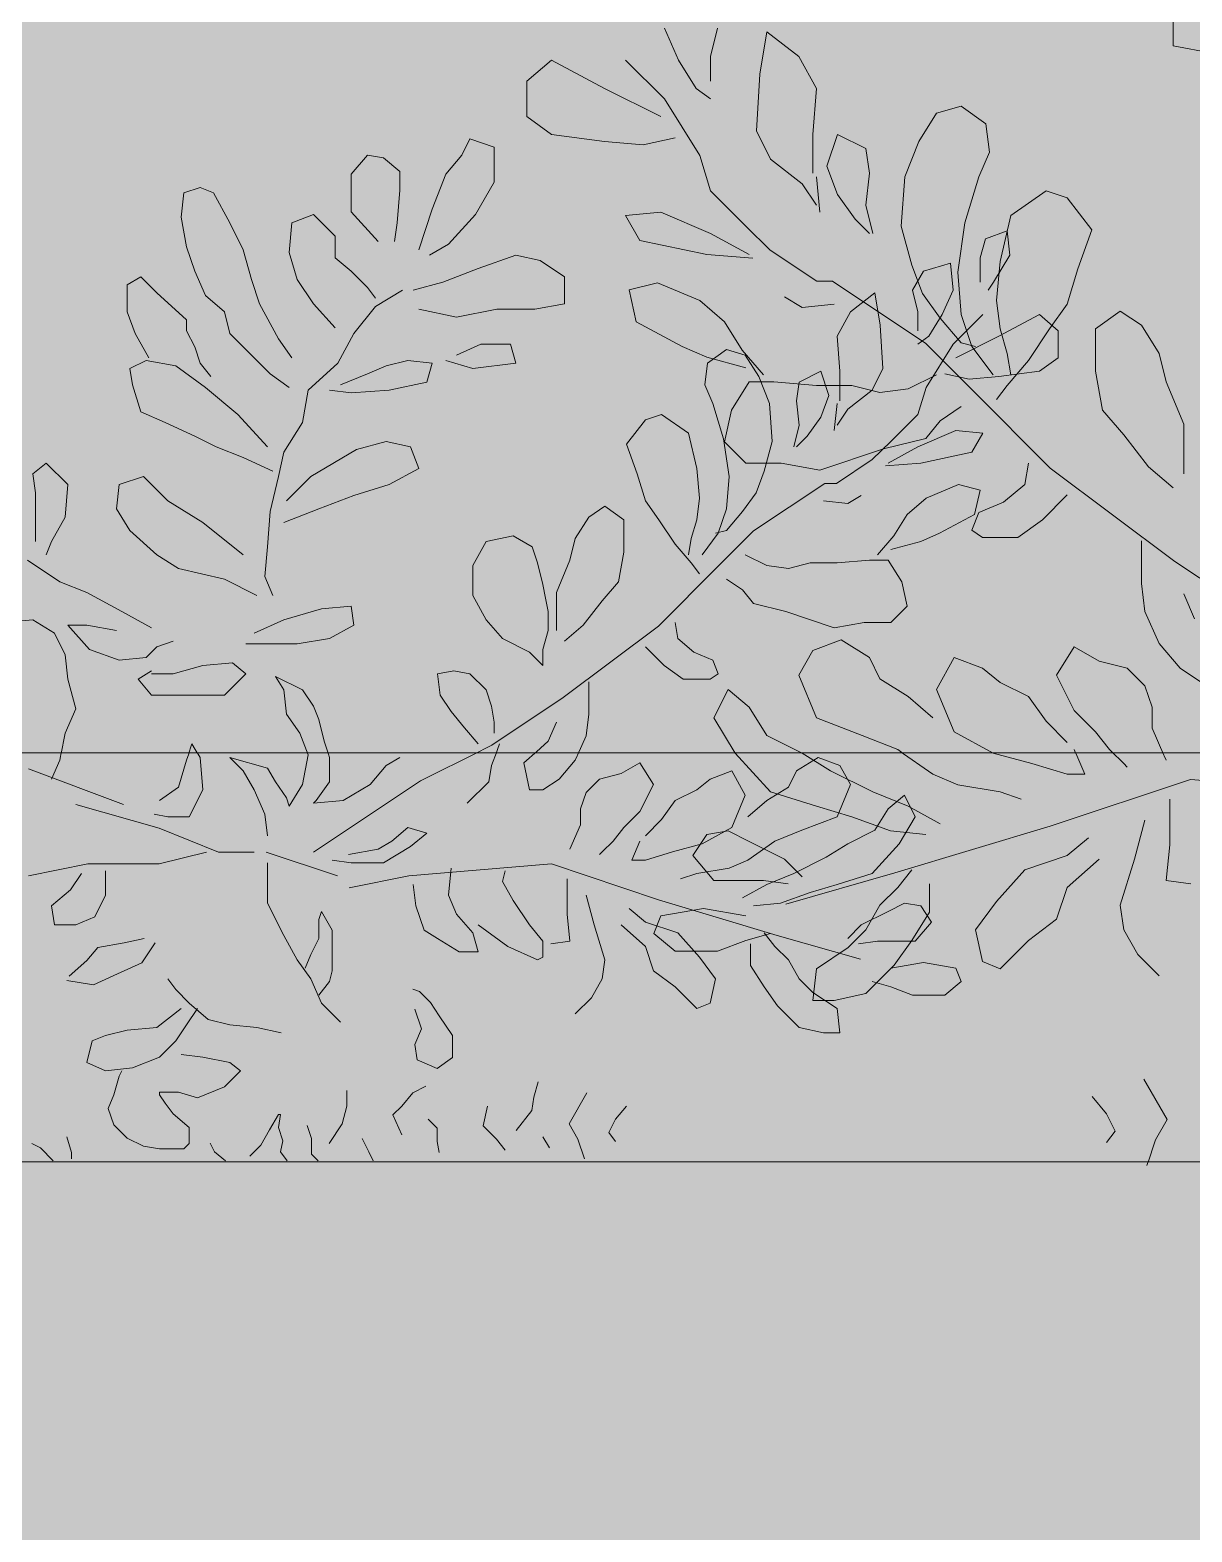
# Model space of a CAD drawing. Header units: centimetres. Extents: x -4381 to 5639, y -3920 to 4826.
# Drawn here: x 118.307 to 118.875, y 10.437 to 11.171 of the extents above; entities that cross this region are included whole.
import ezdxf
from ezdxf.xclip import XClip

# ---------------------------------------------------------------- set-up
doc = ezdxf.new("R2010")
doc.units = ezdxf.units.CM
doc.header["$MEASUREMENT"] = 0
doc.header["$XCLIPFRAME"] = 0
doc.set_wipeout_variables(frame=1)
doc.linetypes.add('Wipeout_Contour', pattern=[100, 0, -100])
for name, color, linetype, lineweight, true_color in [('00-TREES_Pen_No__181', 7, 'Continuous', 5, 0xddeaa8), ('MURS CLOTURE_Pen_No__185', 7, 'Continuous', 5, 0xbce39b), ('Structural - Bearing_Pen_No__102', 7, 'Continuous', 5, 0xcccccc)]:
    doc.layers.add(name, color=color, linetype=linetype, lineweight=lineweight, true_color=true_color)
for name, color, linetype, lineweight in [('0_Pen_No__1', 7, 'Continuous', 5), ('Dalles_Pen_No__1', 7, 'Continuous', 5), ('Structural - Bearing_Pen_No__1', 7, 'Continuous', 5)]:
    doc.layers.add(name, color=color, linetype=linetype, lineweight=lineweight)
for name, color, linetype in [('Dalles', 7, 'Continuous'), ('Drawing & Figure', 7, 'Continuous'), ('Structural - Bearing', 7, 'Continuous')]:
    doc.layers.add(name, color=color, linetype=linetype)

# ---------------------------------------------------------------- blocks, each defined once
blk = doc.blocks.new('Drawing_11_11', base_point=(474.07794, 10.61787))
at = {"color": 254, "linetype": 'Wipeout_Contour', "lineweight": 0, "ltscale": 493.826458}
blk.add_wipeout([(117.99047, 10.61787), (127.99047, 10.61787), (127.99047, 10.81787), (117.99047, 10.81787)], dxfattribs=at).dxf.layer = 'Structural - Bearing'
at = {"layer": 'Dalles', "linetype": 'Continuous', "lineweight": 0, "ltscale": 10, "true_color": 0x000000}
blk.add_hatch(color=18, dxfattribs=at).paths.add_polyline_path([(128.29047, 10.61787), (117.69047, 10.61787), (117.69047, 10.31787), (128.29047, 10.31787)])
at = {"layer": 'Structural - Bearing_Pen_No__102', "linetype": 'Continuous', "ltscale": 10}
blk.add_hatch(color=256, dxfattribs=at).paths.add_polyline_path([(117.99047, 10.61787), (127.99047, 10.61787), (127.99047, 10.81787), (117.99047, 10.81787)])
at = {"layer": '0_Pen_No__1', "linetype": 'Continuous', "ltscale": 10}
for p, q in [((118.47335, 10.80237), (118.48126, 10.81161)), ((118.53138, 10.80369), (118.5327, 10.81161)), ((118.54853, 10.81293), (118.55117, 10.79973)), ((118.59601, 10.80765), (118.60524, 10.81293)), ((118.60524, 10.81293), (118.61184, 10.80237)), ((118.70285, 10.81161), (118.70812, 10.80237)), ((118.79678, 10.81251), (118.81405, 10.80733)), ((118.84168, 10.81251), (118.8434, 10.81078)), ((118.30634, 10.80998), (118.35281, 10.79254)), ((118.41663, 10.79973), (118.41136, 10.80897)), ((118.42323, 10.81029), (118.42718, 10.80369)), ((118.55776, 10.79973), (118.56567, 10.80501)), ((118.57886, 10.79841), (118.58546, 10.80501)), ((118.58546, 10.80501), (118.59601, 10.80765)), ((118.63294, 10.79973), (118.63954, 10.80501)), ((118.63954, 10.80501), (118.65009, 10.80897)), ((118.65009, 10.80897), (118.65668, 10.79709)), ((118.67779, 10.80105), (118.68174, 10.80897)), ((118.71908, 10.79869), (118.69836, 10.80906)), ((118.74843, 10.80733), (118.76052, 10.80214)), ((118.8742, 10.80479), (118.80576, 10.78196)), ((118.81405, 10.80733), (118.82268, 10.80733)), ((118.96546, 10.79718), (118.8742, 10.80479)), ((118.37047, 10.79445), (118.3797, 10.80105)), ((118.39157, 10.79973), (118.38498, 10.78653)), ((118.42191, 10.78785), (118.41663, 10.79973)), ((118.42718, 10.80369), (118.43246, 10.79577)), ((118.43378, 10.79181), (118.44037, 10.80237)), ((118.44575, 10.76929), (118.49803, 10.80417)), ((118.45356, 10.80369), (118.44697, 10.79445)), ((118.46016, 10.79445), (118.47335, 10.80237)), ((118.52083, 10.79313), (118.53138, 10.80369)), ((118.55117, 10.79973), (118.55776, 10.79973)), ((118.57623, 10.79049), (118.57886, 10.79841)), ((118.61184, 10.80237), (118.60524, 10.78917)), ((118.62239, 10.79445), (118.63294, 10.79973)), ((118.65668, 10.79709), (118.65009, 10.78125)), ((118.66723, 10.79445), (118.67779, 10.80105)), ((118.66901, 10.79869), (118.69145, 10.79178)), ((118.70812, 10.80237), (118.70153, 10.78653)), ((118.73635, 10.79178), (118.71908, 10.79869)), ((118.72659, 10.79049), (118.7345, 10.79709)), ((118.7345, 10.79709), (118.73978, 10.78653)), ((118.76052, 10.80214), (118.78124, 10.79869)), ((118.78124, 10.79869), (118.7916, 10.79523)), ((118.32957, 10.79254), (118.37024, 10.78092)), ((118.43246, 10.79577), (118.43378, 10.79181)), ((118.44697, 10.79445), (118.44565, 10.79313)), ((118.44565, 10.79313), (118.46016, 10.79445)), ((118.57623, 10.78257), (118.57623, 10.79049)), ((118.61579, 10.78521), (118.62239, 10.79445)), ((118.658, 10.78653), (118.66723, 10.79445)), ((118.69145, 10.79178), (118.70872, 10.78659)), ((118.71999, 10.77993), (118.72659, 10.79049)), ((118.75189, 10.78314), (118.73635, 10.79178)), ((118.86412, 10.78487), (118.86412, 10.79523)), ((118.37442, 10.78653), (118.36783, 10.78785)), ((118.38498, 10.78653), (118.37442, 10.78653)), ((118.42323, 10.77729), (118.42191, 10.78785)), ((118.57095, 10.7707), (118.57623, 10.78257)), ((118.60524, 10.78917), (118.59733, 10.78125)), ((118.60788, 10.77729), (118.61579, 10.78521)), ((118.70153, 10.78653), (118.68438, 10.77993)), ((118.70872, 10.78659), (118.72771, 10.77968)), ((118.73978, 10.78653), (118.73186, 10.77334)), ((118.85204, 10.78487), (118.84686, 10.76586)), ((118.86412, 10.77277), (118.86412, 10.78487)), ((118.37024, 10.78092), (118.39928, 10.76929)), ((118.4839, 10.77465), (118.49181, 10.78125)), ((118.49181, 10.78125), (118.50104, 10.77861)), ((118.50104, 10.77861), (118.49313, 10.77202)), ((118.59733, 10.78125), (118.59205, 10.77465)), ((118.63793, 10.77796), (118.63102, 10.76759)), ((118.65009, 10.78125), (118.63558, 10.77334)), ((118.64829, 10.77968), (118.63793, 10.77796)), ((118.65865, 10.7745), (118.64829, 10.77968)), ((118.68438, 10.77993), (118.67119, 10.77465)), ((118.7068, 10.77334), (118.71999, 10.77993)), ((118.72771, 10.77968), (118.74498, 10.77796)), ((118.80576, 10.78196), (118.72972, 10.75913)), ((118.81405, 10.76759), (118.82441, 10.77623)), ((118.37024, 10.76348), (118.39347, 10.76929)), ((118.39928, 10.76929), (118.41671, 10.76929)), ((118.42252, 10.76929), (118.45737, 10.75767)), ((118.46279, 10.76806), (118.4773, 10.7707)), ((118.4773, 10.7707), (118.4839, 10.77465)), ((118.49313, 10.77202), (118.47994, 10.7641)), ((118.58678, 10.76938), (118.58546, 10.76806)), ((118.59205, 10.77465), (118.58678, 10.76938)), ((118.60129, 10.76542), (118.60524, 10.77465)), ((118.62107, 10.76938), (118.60788, 10.76542)), ((118.63558, 10.77334), (118.62107, 10.76938)), ((118.63102, 10.76759), (118.64138, 10.75549)), ((118.67119, 10.77465), (118.658, 10.76542)), ((118.67591, 10.76586), (118.65865, 10.7745)), ((118.69625, 10.76674), (118.7068, 10.77334)), ((118.73186, 10.77334), (118.71867, 10.75882)), ((118.79333, 10.76068), (118.81405, 10.76759)), ((118.8624, 10.75549), (118.86412, 10.77277)), ((118.30634, 10.75767), (118.33538, 10.76348)), ((118.33538, 10.76348), (118.37024, 10.76348)), ((118.42323, 10.7641), (118.42323, 10.7443)), ((118.46411, 10.7641), (118.45488, 10.76542)), ((118.47994, 10.7641), (118.46411, 10.7641)), ((118.49222, 10.75767), (118.56193, 10.76348)), ((118.5116, 10.74826), (118.51292, 10.76146)), ((118.56193, 10.76348), (118.61421, 10.74604)), ((118.60788, 10.76542), (118.60129, 10.76542)), ((118.64877, 10.76146), (118.63294, 10.75882)), ((118.658, 10.76542), (118.64877, 10.76146)), ((118.68455, 10.75722), (118.67591, 10.76586)), ((118.68042, 10.75882), (118.69625, 10.76674)), ((118.73117, 10.75204), (118.73807, 10.76068)), ((118.77952, 10.74513), (118.79333, 10.76068)), ((118.82959, 10.76586), (118.81405, 10.75204)), ((118.84686, 10.76586), (118.83995, 10.7434)), ((118.33222, 10.75882), (118.32694, 10.7509)), ((118.34409, 10.74826), (118.34409, 10.76014)), ((118.46318, 10.75185), (118.49222, 10.75767)), ((118.49445, 10.75354), (118.49577, 10.74298)), ((118.53798, 10.75486), (118.53929, 10.76014)), ((118.54325, 10.74562), (118.53798, 10.75486)), ((118.56963, 10.74826), (118.56963, 10.75618)), ((118.63294, 10.75882), (118.62503, 10.75618)), ((118.64138, 10.75549), (118.66555, 10.75549)), ((118.65536, 10.74694), (118.66723, 10.75354)), ((118.66555, 10.75549), (118.67764, 10.75377)), ((118.66723, 10.75354), (118.68042, 10.75882)), ((118.72972, 10.75913), (118.67648, 10.74391)), ((118.70153, 10.75354), (118.68834, 10.74958)), ((118.71867, 10.75882), (118.70153, 10.75354)), ((118.74671, 10.75377), (118.74671, 10.73994)), ((118.87448, 10.75377), (118.8624, 10.75549)), ((118.32694, 10.7509), (118.31771, 10.74298)), ((118.33881, 10.7377), (118.34409, 10.74826)), ((118.51555, 10.73902), (118.5116, 10.74826)), ((118.55117, 10.73374), (118.54325, 10.74562)), ((118.56963, 10.73902), (118.56963, 10.74826)), ((118.57886, 10.74826), (118.58282, 10.73374)), ((118.61421, 10.74604), (118.6723, 10.7286)), ((118.68834, 10.74958), (118.67383, 10.7443)), ((118.72253, 10.7434), (118.73117, 10.75204)), ((118.81405, 10.75204), (118.80887, 10.73649)), ((118.31771, 10.74298), (118.31903, 10.73374)), ((118.42323, 10.7443), (118.43114, 10.72846)), ((118.44829, 10.73638), (118.44961, 10.74034)), ((118.44961, 10.74034), (118.45488, 10.7311)), ((118.49577, 10.74298), (118.49973, 10.7311)), ((118.52347, 10.72978), (118.51555, 10.73902)), ((118.57095, 10.72582), (118.56963, 10.73902)), ((118.60788, 10.73506), (118.59997, 10.74166)), ((118.61548, 10.73822), (118.61203, 10.72958)), ((118.6362, 10.74167), (118.61548, 10.73822)), ((118.65692, 10.73822), (118.6362, 10.74167)), ((118.67383, 10.7443), (118.66064, 10.74298)), ((118.7134, 10.73374), (118.72659, 10.74034)), ((118.71563, 10.7313), (118.72253, 10.7434)), ((118.72659, 10.74034), (118.7345, 10.7443)), ((118.7345, 10.7443), (118.74242, 10.74298)), ((118.74671, 10.73994), (118.73807, 10.72612)), ((118.74242, 10.74298), (118.74769, 10.73506)), ((118.76915, 10.7313), (118.77952, 10.74513)), ((118.83995, 10.7434), (118.84168, 10.7313)), ((118.31903, 10.73374), (118.32958, 10.73374)), ((118.32958, 10.73374), (118.33881, 10.7377)), ((118.44829, 10.73242), (118.44829, 10.73638)), ((118.44829, 10.72714), (118.44829, 10.73242)), ((118.45488, 10.7311), (118.45488, 10.7245)), ((118.49973, 10.7311), (118.50632, 10.72714)), ((118.52611, 10.73374), (118.54061, 10.72318)), ((118.55776, 10.72582), (118.55117, 10.73374)), ((118.58282, 10.73374), (118.5881, 10.71658)), ((118.59601, 10.73374), (118.60788, 10.72318)), ((118.62371, 10.72978), (118.60788, 10.73506)), ((118.7068, 10.72714), (118.7134, 10.73374)), ((118.70699, 10.72267), (118.71563, 10.7313)), ((118.74769, 10.73506), (118.73978, 10.72582)), ((118.77261, 10.71575), (118.76915, 10.7313)), ((118.80887, 10.73649), (118.79505, 10.72612)), ((118.84168, 10.7313), (118.84858, 10.71921)), ((118.34026, 10.72273), (118.35317, 10.72488)), ((118.35317, 10.72488), (118.36286, 10.72703)), ((118.36179, 10.71518), (118.36825, 10.72488)), ((118.43114, 10.72846), (118.43773, 10.71658)), ((118.44433, 10.71922), (118.44829, 10.72714)), ((118.45488, 10.7245), (118.45488, 10.7113)), ((118.50632, 10.72714), (118.51687, 10.72054)), ((118.52611, 10.72054), (118.52347, 10.72978)), ((118.55776, 10.7179), (118.55776, 10.72582)), ((118.56172, 10.7245), (118.57095, 10.72582)), ((118.61203, 10.72958), (118.62239, 10.72094)), ((118.63426, 10.7179), (118.62371, 10.72978)), ((118.64311, 10.72094), (118.65692, 10.72612)), ((118.65692, 10.72612), (118.66901, 10.72958)), ((118.65932, 10.7245), (118.65932, 10.71394)), ((118.67119, 10.72318), (118.66591, 10.72978)), ((118.6723, 10.7286), (118.71296, 10.71698)), ((118.72131, 10.72582), (118.71208, 10.7245)), ((118.73978, 10.72582), (118.72131, 10.72582)), ((118.73807, 10.72612), (118.72944, 10.71403)), ((118.79505, 10.72612), (118.78124, 10.7123)), ((118.32626, 10.70872), (118.33487, 10.71626)), ((118.33487, 10.71626), (118.34026, 10.72273)), ((118.43773, 10.71658), (118.44433, 10.70734)), ((118.44169, 10.71262), (118.44433, 10.71922)), ((118.51687, 10.72054), (118.52611, 10.72054)), ((118.54061, 10.72318), (118.55512, 10.71658)), ((118.55512, 10.71658), (118.55776, 10.7179)), ((118.5881, 10.71658), (118.58678, 10.70734)), ((118.60788, 10.72318), (118.61184, 10.7113)), ((118.62239, 10.72094), (118.64311, 10.72094)), ((118.64217, 10.70734), (118.63426, 10.7179)), ((118.67779, 10.71658), (118.67119, 10.72318)), ((118.68306, 10.70734), (118.67779, 10.71658)), ((118.69145, 10.7123), (118.70699, 10.72267)), ((118.84858, 10.71921), (118.85894, 10.70884)), ((118.3381, 10.70441), (118.34995, 10.7098)), ((118.34995, 10.7098), (118.36179, 10.71518)), ((118.45488, 10.7113), (118.45356, 10.70602)), ((118.61184, 10.7113), (118.62239, 10.70338)), ((118.65932, 10.71394), (118.66591, 10.70338)), ((118.68973, 10.69675), (118.69145, 10.7123)), ((118.72944, 10.71403), (118.71563, 10.7002)), ((118.72791, 10.71262), (118.74373, 10.71526)), ((118.74373, 10.71526), (118.75956, 10.71262)), ((118.75956, 10.71262), (118.7622, 10.70602)), ((118.78124, 10.7123), (118.77261, 10.71575)), ((118.32519, 10.70657), (118.3381, 10.70441)), ((118.37442, 10.70734), (118.37838, 10.70207)), ((118.37838, 10.70207), (118.38498, 10.69547)), ((118.44433, 10.70734), (118.44961, 10.69547)), ((118.45356, 10.70602), (118.44829, 10.69943)), ((118.49742, 10.70118), (118.49419, 10.70226)), ((118.58678, 10.70734), (118.5815, 10.69811)), ((118.62239, 10.70338), (118.63294, 10.69283)), ((118.63954, 10.69547), (118.64217, 10.70734)), ((118.66591, 10.70338), (118.67251, 10.69415)), ((118.68966, 10.70075), (118.68306, 10.70734)), ((118.72791, 10.70338), (118.71867, 10.70602)), ((118.73846, 10.69943), (118.72791, 10.70338)), ((118.7622, 10.70602), (118.75429, 10.69943)), ((118.38498, 10.69547), (118.39421, 10.68755)), ((118.44961, 10.69547), (118.45884, 10.68623)), ((118.50281, 10.6958), (118.49742, 10.70118)), ((118.50711, 10.68933), (118.50281, 10.6958)), ((118.5815, 10.69811), (118.57359, 10.69019)), ((118.63294, 10.69283), (118.63954, 10.69547)), ((118.67251, 10.69415), (118.68306, 10.68359)), ((118.70153, 10.69283), (118.68966, 10.70075)), ((118.70009, 10.69675), (118.68973, 10.69675)), ((118.71563, 10.7002), (118.70009, 10.69675)), ((118.75429, 10.69943), (118.73846, 10.69943)), ((118.38102, 10.69283), (118.36915, 10.68359)), ((118.38366, 10.68491), (118.38893, 10.69283)), ((118.39421, 10.68755), (118.40476, 10.68491)), ((118.49527, 10.69256), (118.4985, 10.68287)), ((118.51357, 10.67964), (118.50711, 10.68933)), ((118.70285, 10.68095), (118.70153, 10.69283)), ((118.34409, 10.67963), (118.33749, 10.67699)), ((118.35464, 10.68227), (118.34409, 10.67963)), ((118.36915, 10.68359), (118.35464, 10.68227)), ((118.37838, 10.67699), (118.38366, 10.68491)), ((118.40476, 10.68491), (118.41795, 10.68359)), ((118.41795, 10.68359), (118.42982, 10.68095)), ((118.4985, 10.68287), (118.49527, 10.67533)), ((118.51357, 10.66887), (118.51357, 10.67964)), ((118.68306, 10.68359), (118.69493, 10.68095)), ((118.69493, 10.68095), (118.70285, 10.68095)), ((118.33749, 10.67699), (118.33486, 10.66643)), ((118.37047, 10.66907), (118.37838, 10.67699)), ((118.49527, 10.67533), (118.49635, 10.66779)), ((118.33486, 10.66643), (118.34409, 10.66247)), ((118.35728, 10.66379), (118.37047, 10.66907)), ((118.38102, 10.67039), (118.39157, 10.66907)), ((118.39157, 10.66907), (118.40476, 10.66643)), ((118.40476, 10.66643), (118.41004, 10.66247)), ((118.49635, 10.66779), (118.50604, 10.66348)), ((118.50604, 10.66348), (118.51357, 10.66887)), ((118.34409, 10.66247), (118.35728, 10.66379)), ((118.34804, 10.65059), (118.35068, 10.65983)), ((118.35068, 10.65983), (118.352, 10.66247)), ((118.41004, 10.66247), (118.40212, 10.65455)), ((118.86282, 10.63863), (118.85155, 10.65837)), ((118.34541, 10.64399), (118.34804, 10.65059)), ((118.3797, 10.65191), (118.37047, 10.65191)), ((118.37047, 10.65191), (118.37047, 10.65059)), ((118.37047, 10.65059), (118.37311, 10.64663)), ((118.38893, 10.64927), (118.3797, 10.65191)), ((118.40212, 10.65455), (118.38893, 10.64927)), ((118.4619, 10.64517), (118.4619, 10.65271)), ((118.48881, 10.64517), (118.49419, 10.65163)), ((118.49419, 10.65163), (118.50065, 10.65486)), ((118.5534, 10.64948), (118.55555, 10.65702)), ((118.57062, 10.63655), (118.57924, 10.65163)), ((118.34804, 10.63607), (118.34541, 10.64399)), ((118.37311, 10.64663), (118.37706, 10.64135)), ((118.45975, 10.63655), (118.4619, 10.64517)), ((118.48451, 10.64086), (118.48881, 10.64517)), ((118.53079, 10.64517), (118.52864, 10.63547)), ((118.54479, 10.63332), (118.55232, 10.64301)), ((118.55232, 10.64301), (118.5534, 10.64948)), ((118.59861, 10.64517), (118.59323, 10.6387)), ((118.82618, 10.64991), (118.83323, 10.64145)), ((118.35464, 10.62948), (118.34804, 10.63607)), ((118.37706, 10.64135), (118.38498, 10.63475)), ((118.42422, 10.63356), (118.42853, 10.6411)), ((118.42853, 10.6411), (118.4296, 10.6411)), ((118.4296, 10.6411), (118.42853, 10.63464)), ((118.44252, 10.63571), (118.44468, 10.62925)), ((118.45329, 10.62686), (118.45975, 10.63655)), ((118.48881, 10.63116), (118.48451, 10.64086)), ((118.50173, 10.6387), (118.50604, 10.6344)), ((118.52864, 10.63547), (118.5351, 10.62901)), ((118.57493, 10.62901), (118.57062, 10.63655)), ((118.59323, 10.6387), (118.59, 10.63224)), ((118.83323, 10.64145), (118.83746, 10.63299)), ((118.85719, 10.62876), (118.86282, 10.63863)), ((118.32519, 10.63009), (118.32734, 10.62255)), ((118.36255, 10.62552), (118.35464, 10.62948)), ((118.38498, 10.63475), (118.38498, 10.62684)), ((118.41992, 10.62602), (118.42422, 10.63356)), ((118.42853, 10.63464), (118.43068, 10.62817)), ((118.43068, 10.62817), (118.4296, 10.62279)), ((118.44468, 10.62925), (118.44468, 10.62171)), ((118.46943, 10.62925), (118.47266, 10.62279)), ((118.50604, 10.6344), (118.50604, 10.62793)), ((118.5351, 10.62901), (118.53941, 10.62362)), ((118.55771, 10.63009), (118.56094, 10.6247)), ((118.57816, 10.61932), (118.57493, 10.62901)), ((118.59, 10.63224), (118.59323, 10.62793)), ((118.83746, 10.63299), (118.83323, 10.62734)), ((118.85296, 10.61606), (118.85719, 10.62876)), ((118.30796, 10.62686), (118.31227, 10.6247)), ((118.31227, 10.6247), (118.31849, 10.61848)), ((118.32734, 10.62255), (118.32734, 10.61932)), ((118.37047, 10.6242), (118.36255, 10.62552)), ((118.38234, 10.6242), (118.37047, 10.6242)), ((118.38498, 10.62684), (118.38234, 10.6242)), ((118.39516, 10.6271), (118.39731, 10.62279)), ((118.39731, 10.62279), (118.40269, 10.61848)), ((118.41453, 10.62063), (118.41992, 10.62602)), ((118.4296, 10.62279), (118.43283, 10.61848)), ((118.44468, 10.62171), (118.4479, 10.61848)), ((118.47266, 10.62279), (118.47482, 10.61848)), ((118.50604, 10.62793), (118.50711, 10.62255))]:
    blk.add_line(p, q, dxfattribs=at)
at = {"layer": 'Dalles_Pen_No__1', "linetype": 'Continuous', "ltscale": 10}
blk.add_line((127.99047, 10.61787), (117.99047, 10.61787), dxfattribs=at)
at = {"color": 254, "linetype": 'Wipeout_Contour', "lineweight": 0, "ltscale": 608.336316}
blk.add_wipeout([(117.69047, 10.81787), (118.93896, 10.81787), (125.59047, 10.81787), (125.59047, 11.51787), (117.69047, 11.51787)], dxfattribs=at).dxf.layer = 'Structural - Bearing'
at = {"layer": '00-TREES_Pen_No__181', "linetype": 'Continuous', "lineweight": 0, "ltscale": 10, "true_color": 0xd3eba9}
h = blk.add_hatch(color=61, dxfattribs=at)
h.paths.add_polyline_path([(119.68401, 10.63707), (119.67985, 10.65495), (119.66713, 10.68381), (119.64303, 10.73373), (119.61032, 10.76643), (119.51565, 10.81033), (119.45408, 10.82781), (119.44562, 10.81759), (119.40286, 10.80846), (119.33048, 10.8124), (119.36966, 10.83543), (119.38137, 10.85285), (119.35278, 10.86607), (119.28198, 10.86607), (119.19462, 10.81807), (119.21786, 10.8482), (119.27294, 10.87918), (119.35278, 10.90754), (119.45712, 10.92135), (119.50669, 10.95097), (119.53544, 11.00398), (119.53544, 11.06337), (119.50125, 11.09756), (119.47192, 11.06823), (119.40721, 11.04271), (119.35931, 11.0166), (119.28585, 10.98677), (119.27816, 10.99704), (119.31134, 11.03021), (119.30048, 11.05218), (119.30613, 11.0866), (119.30613, 11.12908), (119.29395, 11.13421), (119.23421, 11.11673), (119.21209, 11.07602), (119.18356, 11.04749), (119.167, 10.97597), (119.13244, 10.97127), (119.13244, 11.00785), (119.1447, 11.03066), (119.13977, 11.05116), (119.12594, 11.0434), (119.07671, 11.03238), (119.07671, 11.05132), (119.11888, 11.07025), (119.14556, 11.09693), (119.14385, 11.12179), (119.15675, 11.16492), (119.12318, 11.18558), (119.11802, 11.20968), (119.11458, 11.23292), (119.10339, 11.25185), (119.07996, 11.21509), (119.05691, 11.2035), (119.04142, 11.22861), (118.99796, 11.2512), (118.93986, 11.2682), (118.89796, 11.25761), (118.87445, 11.19591), (118.87445, 11.15354), (118.91525, 11.12295), (118.94933, 11.10554), (119.03175, 11.09675), (119.00011, 11.078), (118.96427, 11.07168), (118.95909, 11.05786), (118.99035, 11.04371), (119.02898, 11.02963), (119.05003, 11.01), (119.0397, 10.97127), (118.99753, 10.97127), (119.0057, 10.94761), (119.03109, 10.92222), (119.01952, 10.88335), (119.01293, 10.84484), (118.96396, 10.89381), (118.94587, 10.91748), (118.93212, 10.93685), (118.92609, 10.96095), (118.92456, 10.97665), (118.92078, 11.00246), (118.90285, 11.02377), (118.85638, 11.03582), (118.82227, 11.02942), (118.8312, 11.0658), (118.80775, 11.1008), (118.76773, 11.14083), (118.7049, 11.15976), (118.66875, 11.17576), (118.58354, 11.22009), (118.55859, 11.17578), (118.54987, 11.1287), (118.61281, 11.11156), (118.59043, 11.07317), (118.59818, 11.0255), (118.65179, 10.95149), (118.68294, 10.94559), (118.75084, 10.96229), (118.7801, 10.96831), (118.76743, 10.92655), (118.76172, 10.91505), (118.79817, 10.91505), (118.81883, 10.91323), (118.83518, 10.89257), (118.84551, 10.8788), (118.83209, 10.88009), (118.84605, 10.87316), (118.81076, 10.87316), (118.72642, 10.87316), (118.63777, 10.84734), (118.62314, 10.78795), (118.61281, 10.72168), (118.65926, 10.70177), (118.70009, 10.69675), (118.72836, 10.69675), (118.7702, 10.70911), (118.90628, 10.69649), (118.87482, 10.67417), (118.81522, 10.65344), (118.81522, 10.61419), (118.97781, 10.61419), (118.99141, 10.60486), (119.0536, 10.60227), (119.17149, 10.61419), (119.23416, 10.61419), (119.2454, 10.61419), (119.28326, 10.65483), (119.28226, 10.65862), (119.31175, 10.69395), (119.34639, 10.67093), (119.3995, 10.70915), (119.44355, 10.68712), (119.4674, 10.63099), (119.55626, 10.62105), (119.63529, 10.62688)])
h.paths.add_polyline_path([(119.2662, 10.66548), (119.25624, 10.6333), (119.21958, 10.6454), (119.19233, 10.67265), (119.19233, 10.72214), (119.20524, 10.73147), (119.21241, 10.72573), (119.22747, 10.6913)], flags=0)
h.paths.add_polyline_path([(119.00348, 10.78957), (118.97939, 10.7486), (118.96288, 10.72465), (118.92918, 10.72465), (118.93812, 10.75334), (118.95564, 10.7624)], flags=0)
at = {"layer": 'MURS CLOTURE_Pen_No__185', "linetype": 'Continuous', "lineweight": 0, "ltscale": 10, "true_color": 0xc7e4ae}
h = blk.add_hatch(color=9, dxfattribs=at)
h.paths.add_polyline_path([(117.94335, 10.63536), (117.98056, 10.62758), (118.04093, 10.62312), (118.10881, 10.63072), (118.12703, 10.67359), (118.16067, 10.69042), (118.20125, 10.66122), (118.2277, 10.67881), (118.25023, 10.65182), (118.24947, 10.64893), (118.27839, 10.61789), (118.28697, 10.61789), (118.33484, 10.61789), (118.4249, 10.60878), (118.4724, 10.61075), (118.48279, 10.61789), (118.60698, 10.61789), (118.60698, 10.64786), (118.56146, 10.6637), (118.53743, 10.68075), (118.64138, 10.69039), (118.67334, 10.68095), (118.69493, 10.68095), (118.72612, 10.68479), (118.7616, 10.69999), (118.75371, 10.75062), (118.74254, 10.79598), (118.67482, 10.8157), (118.61039, 10.8157), (118.58344, 10.8157), (118.5941, 10.821), (118.58385, 10.82001), (118.59174, 10.83053), (118.60423, 10.84631), (118.62001, 10.8477), (118.64785, 10.8477), (118.64349, 10.85648), (118.63381, 10.88839), (118.65617, 10.88378), (118.70803, 10.87103), (118.73182, 10.87554), (118.77278, 10.93207), (118.7787, 10.96849), (118.7616, 10.99781), (118.80968, 11.0109), (118.80302, 11.04686), (118.78396, 11.08071), (118.71887, 11.04685), (118.69126, 11.03463), (118.64326, 11.02016), (118.61269, 10.98959), (118.59478, 10.96286), (118.6016, 10.93506), (118.57555, 10.93996), (118.54005, 10.93075), (118.52635, 10.91447), (118.52347, 10.89476), (118.5223, 10.88276), (118.51769, 10.86435), (118.50719, 10.84956), (118.49337, 10.83148), (118.45596, 10.79407), (118.45092, 10.82349), (118.44209, 10.85318), (118.46148, 10.87257), (118.46773, 10.89065), (118.43551, 10.89065), (118.42762, 10.92023), (118.4437, 10.93523), (118.47321, 10.94598), (118.49709, 10.95679), (118.49313, 10.96735), (118.46576, 10.97217), (118.44158, 10.9865), (118.50454, 10.99321), (118.53058, 11.00651), (118.56174, 11.02988), (118.56174, 11.06224), (118.54378, 11.10937), (118.51178, 11.11747), (118.46739, 11.10448), (118.4342, 11.08722), (118.42237, 11.06804), (118.40476, 11.07689), (118.38686, 11.10497), (118.37832, 11.09051), (118.37569, 11.07276), (118.37174, 11.05435), (118.3461, 11.03857), (118.35596, 11.00562), (118.35465, 10.98664), (118.37503, 10.96625), (118.40724, 10.95179), (118.40724, 10.93733), (118.36964, 10.94574), (118.35907, 10.95167), (118.35531, 10.93601), (118.36467, 10.91859), (118.36467, 10.89065), (118.33827, 10.89424), (118.32562, 10.94887), (118.30383, 10.97066), (118.28693, 11.00176), (118.2413, 11.01511), (118.23199, 11.01119), (118.23199, 10.97875), (118.23631, 10.95245), (118.22802, 10.93567), (118.25336, 10.91033), (118.24749, 10.90248), (118.19138, 10.92527), (118.15479, 10.94522), (118.10536, 10.96471), (118.08295, 10.98711), (118.05683, 10.961), (118.05683, 10.91563), (118.0788, 10.87514), (118.11666, 10.85252), (118.19636, 10.84197), (118.25735, 10.8203), (118.29942, 10.79664), (118.31717, 10.77363), (118.25044, 10.81029), (118.19636, 10.81029), (118.17452, 10.80019), (118.18347, 10.78689), (118.2134, 10.76929), (118.1581, 10.76628), (118.12545, 10.77325), (118.11934, 10.7805), (118.07195, 10.76771), (117.99963, 10.73418), (117.97465, 10.7092), (117.95624, 10.67107), (117.94652, 10.64902)])
h.paths.add_polyline_path([(118.26249, 10.65706), (118.29208, 10.67679), (118.30358, 10.70308), (118.30906, 10.70747), (118.31892, 10.70035), (118.31892, 10.66254), (118.29811, 10.64172), (118.27011, 10.63248)], flags=0)
h.paths.add_polyline_path([(118.46318, 10.75185), (118.49973, 10.7311), (118.51311, 10.72418), (118.51993, 10.70226), (118.49419, 10.70226), (118.48158, 10.72056)], flags=0)
at = {"layer": 'Structural - Bearing_Pen_No__102', "linetype": 'Continuous', "ltscale": 10}
blk.add_hatch(color=256, dxfattribs=at).paths.add_polyline_path([(117.69047, 10.81787), (118.93896, 10.81787), (125.59047, 10.81787), (125.59047, 11.51787), (117.69047, 11.51787)])
at = {"layer": '0_Pen_No__1', "linetype": 'Continuous', "ltscale": 10}
for p, q in [((118.86585, 11.18053), (118.86585, 11.16325)), ((118.61721, 11.17189), (118.62411, 11.15634)), ((118.63965, 11.15807), (118.64311, 11.17189)), ((118.66728, 11.17017), (118.66383, 11.14943)), ((118.68282, 11.15807), (118.66728, 11.17017)), ((118.63965, 11.14598), (118.63965, 11.15807)), ((118.69145, 11.14252), (118.68282, 11.15807)), ((118.86585, 11.16325), (118.88484, 11.1598)), ((118.56195, 11.15634), (118.54987, 11.14598)), ((118.58785, 11.14252), (118.56195, 11.15634)), ((118.61721, 11.13734), (118.59821, 11.15634)), ((118.62411, 11.15634), (118.63275, 11.14252)), ((118.66383, 11.14943), (118.6621, 11.12179)), ((118.54987, 11.14598), (118.54987, 11.1287)), ((118.61548, 11.1287), (118.58785, 11.14252)), ((118.63275, 11.14252), (118.63965, 11.13734)), ((118.68973, 11.12006), (118.69145, 11.14252)), ((118.63447, 11.10969), (118.61721, 11.13734)), ((118.54987, 11.1287), (118.56195, 11.12006)), ((118.75016, 11.13043), (118.74153, 11.1166)), ((118.76225, 11.13388), (118.75016, 11.13043)), ((118.77433, 11.12524), (118.76225, 11.13388)), ((118.56195, 11.12006), (118.58785, 11.1166)), ((118.6621, 11.12179), (118.66901, 11.10797)), ((118.68973, 11.10105), (118.68973, 11.12006)), ((118.70181, 11.12006), (118.69663, 11.10451)), ((118.71563, 11.11315), (118.70181, 11.12006)), ((118.77606, 11.11142), (118.77433, 11.12524)), ((118.51819, 11.10989), (118.52215, 11.11781)), ((118.52215, 11.11781), (118.53402, 11.11385)), ((118.53402, 11.11385), (118.53402, 11.09669)), ((118.58785, 11.1166), (118.60685, 11.11488)), ((118.60685, 11.11488), (118.62239, 11.11833)), ((118.71735, 11.10105), (118.71563, 11.11315)), ((118.74153, 11.1166), (118.73462, 11.09933)), ((118.46411, 11.10065), (118.47203, 11.10989)), ((118.47203, 11.10989), (118.47994, 11.10857)), ((118.47994, 11.10857), (118.48786, 11.10197)), ((118.51028, 11.10065), (118.51819, 11.10989)), ((118.63965, 11.09242), (118.63447, 11.10969)), ((118.66901, 11.10797), (118.68455, 11.09587)), ((118.77088, 11.09933), (118.77606, 11.11142)), ((118.46411, 11.08217), (118.46411, 11.10065)), ((118.48786, 11.10197), (118.48786, 11.09273)), ((118.50368, 11.08349), (118.51028, 11.10065)), ((118.69145, 11.09933), (118.69318, 11.08205)), ((118.69663, 11.10451), (118.70181, 11.09069)), ((118.71563, 11.0855), (118.71735, 11.10105)), ((118.73462, 11.09933), (118.73289, 11.07514)), ((118.76397, 11.07686), (118.77088, 11.09933)), ((118.38234, 11.09141), (118.38102, 11.07953)), ((118.39025, 11.09405), (118.38234, 11.09141)), ((118.39685, 11.09141), (118.39025, 11.09405)), ((118.40476, 11.07689), (118.39685, 11.09141)), ((118.48786, 11.09273), (118.48654, 11.07689)), ((118.53402, 11.09669), (118.52479, 11.08085)), ((118.65692, 11.07514), (118.63965, 11.09242)), ((118.68455, 11.09587), (118.69145, 11.0855)), ((118.70181, 11.09069), (118.71045, 11.07859)), ((118.80369, 11.09242), (118.78642, 11.08032)), ((118.81405, 11.08896), (118.80369, 11.09242)), ((118.49709, 11.06369), (118.50368, 11.08349)), ((118.71908, 11.07168), (118.71563, 11.0855)), ((118.82614, 11.07341), (118.81405, 11.08896)), ((118.38102, 11.07953), (118.38366, 11.06501)), ((118.41136, 11.06369), (118.40476, 11.07689)), ((118.43378, 11.06237), (118.4351, 11.07689)), ((118.4351, 11.07689), (118.44565, 11.08085)), ((118.44565, 11.08085), (118.4562, 11.07029)), ((118.4773, 11.06765), (118.46411, 11.08217)), ((118.48654, 11.07689), (118.48522, 11.06765)), ((118.52479, 11.08085), (118.5116, 11.06633)), ((118.61548, 11.08205), (118.59821, 11.08032)), ((118.59821, 11.08032), (118.60512, 11.06823)), ((118.63965, 11.07168), (118.61548, 11.08205)), ((118.71045, 11.07859), (118.71735, 11.07168)), ((118.76052, 11.05268), (118.76397, 11.07686)), ((118.78642, 11.08032), (118.78124, 11.05786)), ((118.4562, 11.07029), (118.4562, 11.05973)), ((118.65865, 11.06131), (118.63965, 11.07168)), ((118.66888, 11.06352), (118.65692, 11.07514)), ((118.73289, 11.07514), (118.73807, 11.05613)), ((118.77143, 11.05973), (118.77407, 11.06897)), ((118.77407, 11.06897), (118.78462, 11.07293)), ((118.78462, 11.07293), (118.78594, 11.06105)), ((118.81923, 11.0544), (118.82614, 11.07341)), ((118.38366, 11.06501), (118.38761, 11.05314)), ((118.41531, 11.04918), (118.41136, 11.06369)), ((118.43773, 11.04918), (118.43378, 11.06237)), ((118.5116, 11.06633), (118.50236, 11.06105)), ((118.60512, 11.06823), (118.63793, 11.06131)), ((118.63793, 11.06131), (118.66037, 11.05959)), ((118.69169, 11.0483), (118.66888, 11.06352)), ((118.4562, 11.05973), (118.46411, 11.05314)), ((118.50896, 11.04786), (118.52611, 11.05446)), ((118.52611, 11.05446), (118.54457, 11.06105)), ((118.54457, 11.06105), (118.55644, 11.05841)), ((118.55644, 11.05841), (118.56831, 11.0505)), ((118.73807, 11.05613), (118.74325, 11.04231)), ((118.74373, 11.05314), (118.75692, 11.0571)), ((118.75692, 11.0571), (118.75824, 11.0439)), ((118.77143, 11.04786), (118.77143, 11.05973)), ((118.78594, 11.06105), (118.77803, 11.04786)), ((118.78124, 11.05786), (118.77952, 11.03885)), ((118.81405, 11.03713), (118.81923, 11.0544)), ((118.35464, 11.04654), (118.36124, 11.0505)), ((118.35464, 11.03334), (118.35464, 11.04654)), ((118.36124, 11.0505), (118.36915, 11.04258)), ((118.38761, 11.05314), (118.39289, 11.04126)), ((118.41927, 11.0373), (118.41531, 11.04918)), ((118.44565, 11.0373), (118.43773, 11.04918)), ((118.46411, 11.05314), (118.47203, 11.04522)), ((118.49445, 11.0439), (118.50896, 11.04786)), ((118.56831, 11.0505), (118.56831, 11.0373)), ((118.61375, 11.04749), (118.59994, 11.04404)), ((118.63447, 11.03885), (118.61375, 11.04749)), ((118.6993, 11.0483), (118.69169, 11.0483)), ((118.74492, 11.01786), (118.6993, 11.0483)), ((118.73846, 11.0439), (118.74373, 11.05314)), ((118.76225, 11.03194), (118.76052, 11.05268)), ((118.77803, 11.04786), (118.77539, 11.0439)), ((118.36915, 11.04258), (118.38366, 11.02938)), ((118.39289, 11.04126), (118.40212, 11.03334)), ((118.47203, 11.04522), (118.47598, 11.03994)), ((118.47598, 11.03598), (118.48917, 11.0439)), ((118.59994, 11.04404), (118.60339, 11.02849)), ((118.68455, 11.0354), (118.67591, 11.04058)), ((118.70812, 11.03334), (118.71999, 11.04258)), ((118.71999, 11.04258), (118.72263, 11.02674)), ((118.7411, 11.03334), (118.73846, 11.0439)), ((118.74325, 11.04231), (118.75189, 11.03021)), ((118.75824, 11.0439), (118.75297, 11.03202)), ((118.3586, 11.02278), (118.35464, 11.03334)), ((118.40212, 11.03334), (118.40476, 11.02278)), ((118.4285, 11.02014), (118.41927, 11.0373)), ((118.4562, 11.02542), (118.44565, 11.0373)), ((118.46543, 11.02278), (118.47598, 11.03598)), ((118.51555, 11.0307), (118.49709, 11.03466)), ((118.53534, 11.03466), (118.51555, 11.0307)), ((118.5538, 11.03466), (118.53534, 11.03466)), ((118.56831, 11.0373), (118.5538, 11.03466)), ((118.64656, 11.02849), (118.63447, 11.03885)), ((118.70009, 11.03713), (118.68455, 11.0354)), ((118.70153, 11.02146), (118.70812, 11.03334)), ((118.7411, 11.0241), (118.7411, 11.03334)), ((118.75297, 11.03202), (118.74637, 11.02146)), ((118.75824, 11.0175), (118.77275, 11.03202)), ((118.76743, 11.01639), (118.76225, 11.03194)), ((118.77952, 11.03885), (118.78124, 11.02503)), ((118.78066, 11.02146), (118.80045, 11.03202)), ((118.80045, 11.03202), (118.80968, 11.0241)), ((118.80542, 11.02503), (118.81405, 11.03713)), ((118.83995, 11.03367), (118.82786, 11.02503)), ((118.85031, 11.02676), (118.83995, 11.03367)), ((118.38366, 11.02938), (118.38366, 11.0241)), ((118.60339, 11.02849), (118.62584, 11.01639)), ((118.65519, 11.01466), (118.64656, 11.02849)), ((118.72263, 11.02674), (118.72395, 11.00562)), ((118.75189, 11.03021), (118.76225, 11.01812)), ((118.78124, 11.02503), (118.78469, 11.01294)), ((118.79505, 11.00948), (118.80542, 11.02503)), ((118.82786, 11.02503), (118.82786, 11.0043)), ((118.85894, 11.01294), (118.85031, 11.02676)), ((118.36519, 11.0109), (118.3586, 11.02278)), ((118.38366, 11.0241), (118.38761, 11.01618)), ((118.40476, 11.02278), (118.41663, 11.0109)), ((118.4351, 11.0109), (118.4285, 11.02014)), ((118.45752, 11.00826), (118.46543, 11.02278)), ((118.51555, 11.01222), (118.52742, 11.0175)), ((118.52742, 11.0175), (118.54193, 11.0175)), ((118.54193, 11.0175), (118.54457, 11.00826)), ((118.70285, 11.0043), (118.70153, 11.02146)), ((118.74637, 11.02146), (118.7411, 11.0175)), ((118.76774, 10.99503), (118.74492, 11.01786)), ((118.74505, 10.99638), (118.75824, 11.0175)), ((118.75956, 11.0109), (118.78066, 11.02146)), ((118.76225, 11.01812), (118.76915, 11.01639)), ((118.80968, 11.0241), (118.80968, 11.0109)), ((118.38761, 11.01618), (118.39025, 11.00826)), ((118.41663, 11.0109), (118.42455, 11.00298)), ((118.62584, 11.01639), (118.63793, 11.01121)), ((118.63793, 11.01121), (118.65692, 11.00602)), ((118.63822, 11.00826), (118.64745, 11.01486)), ((118.64745, 11.01486), (118.65668, 11.01222)), ((118.66555, 11.00257), (118.65519, 11.01466)), ((118.65668, 11.01222), (118.66328, 11.00166)), ((118.77779, 11.00257), (118.76743, 11.01639)), ((118.78469, 11.01294), (118.78642, 11.00257)), ((118.80968, 11.0109), (118.80045, 11.0043)), ((118.8624, 10.99911), (118.85894, 11.01294)), ((118.36387, 11.00958), (118.35596, 11.00562)), ((118.35596, 11.00562), (118.35728, 10.9977)), ((118.37838, 11.00694), (118.36387, 11.00958)), ((118.39289, 10.99638), (118.37838, 11.00694)), ((118.39025, 11.00826), (118.39553, 11.00166)), ((118.42455, 11.00298), (118.43378, 10.99638)), ((118.44301, 10.99506), (118.45752, 11.00826)), ((118.45884, 10.9977), (118.47203, 11.00298)), ((118.47203, 11.00298), (118.48126, 11.00694)), ((118.48126, 11.00694), (118.49181, 11.00958)), ((118.49181, 11.00958), (118.50368, 11.00826)), ((118.50368, 11.00826), (118.50104, 10.99902)), ((118.52347, 11.00562), (118.51028, 11.00958)), ((118.54457, 11.00826), (118.52347, 11.00562)), ((118.6369, 10.9977), (118.63822, 11.00826)), ((118.68306, 10.99902), (118.69361, 11.0043)), ((118.69361, 11.0043), (118.69757, 10.99242)), ((118.70285, 10.98978), (118.70285, 11.0043)), ((118.72395, 11.00562), (118.71867, 10.99506)), ((118.75016, 11.00257), (118.73635, 10.99566)), ((118.76616, 11.00034), (118.75429, 11.00298)), ((118.80045, 11.0043), (118.78066, 11.00166)), ((118.78469, 10.99739), (118.79505, 11.00948)), ((118.82786, 11.0043), (118.83132, 10.98529)), ((118.35728, 10.9977), (118.36124, 10.98451)), ((118.40872, 10.98319), (118.39289, 10.99638)), ((118.44037, 10.97923), (118.44301, 10.99506)), ((118.46411, 10.99374), (118.45356, 10.99506)), ((118.48258, 10.99506), (118.46411, 10.99374)), ((118.50104, 10.99902), (118.48258, 10.99506)), ((118.64085, 10.98846), (118.6369, 10.9977)), ((118.65865, 10.99911), (118.65001, 10.98529)), ((118.67073, 10.99911), (118.65865, 10.99911)), ((118.66328, 11.00166), (118.66855, 10.98846)), ((118.69145, 10.99739), (118.67073, 10.99911)), ((118.68174, 10.98978), (118.68306, 10.99902)), ((118.70872, 10.99739), (118.69145, 10.99739)), ((118.71867, 10.99506), (118.7068, 10.98583)), ((118.72253, 10.99393), (118.70872, 10.99739)), ((118.73635, 10.99566), (118.72253, 10.99393)), ((118.7411, 10.98319), (118.74505, 10.99638)), ((118.78066, 11.00166), (118.76616, 11.00034)), ((118.77952, 10.99047), (118.78469, 10.99739)), ((118.87103, 10.97838), (118.8624, 10.99911)), ((118.64613, 10.97131), (118.64085, 10.98846)), ((118.66855, 10.98846), (118.66987, 10.96999)), ((118.68306, 10.97791), (118.68174, 10.98978)), ((118.69757, 10.99242), (118.69361, 10.98187)), ((118.70153, 10.98846), (118.70021, 10.97527)), ((118.80576, 10.95698), (118.76774, 10.99503)), ((118.36124, 10.98451), (118.37311, 10.97923)), ((118.42323, 10.96735), (118.40872, 10.98319)), ((118.59865, 10.96867), (118.60788, 10.98055)), ((118.60788, 10.98055), (118.61579, 10.98319)), ((118.61579, 10.98319), (118.62898, 10.97395)), ((118.65001, 10.98529), (118.64656, 10.96974)), ((118.69361, 10.98187), (118.68702, 10.97263)), ((118.7068, 10.98583), (118.70153, 10.97791)), ((118.72791, 10.96999), (118.7411, 10.98319)), ((118.75189, 10.98011), (118.76225, 10.98702)), ((118.83132, 10.98529), (118.84168, 10.9732)), ((118.37311, 10.97923), (118.38761, 10.97263)), ((118.43114, 10.96471), (118.44037, 10.97923)), ((118.62898, 10.97395), (118.63294, 10.95679)), ((118.68042, 10.96735), (118.68306, 10.97791)), ((118.7411, 10.96735), (118.75956, 10.97527)), ((118.74498, 10.97147), (118.75189, 10.98011)), ((118.75956, 10.97527), (118.77275, 10.97395)), ((118.77275, 10.97395), (118.76748, 10.96471)), ((118.84168, 10.9732), (118.85376, 10.95765)), ((118.87103, 10.96456), (118.87103, 10.97838)), ((118.38761, 10.97263), (118.39817, 10.96735)), ((118.39817, 10.96735), (118.41136, 10.96207)), ((118.44433, 10.95283), (118.46675, 10.96603)), ((118.46675, 10.96603), (118.48126, 10.96999)), ((118.48126, 10.96999), (118.49313, 10.96735)), ((118.49313, 10.96735), (118.49709, 10.95679)), ((118.60392, 10.95415), (118.59865, 10.96867)), ((118.64877, 10.95283), (118.64613, 10.97131)), ((118.64656, 10.96974), (118.65692, 10.95937)), ((118.66987, 10.96999), (118.66591, 10.95547)), ((118.68702, 10.97263), (118.68174, 10.96735)), ((118.69318, 10.95592), (118.72426, 10.96629)), ((118.71877, 10.96111), (118.72791, 10.96999)), ((118.72426, 10.96629), (118.74498, 10.97147)), ((118.72659, 10.95943), (118.7411, 10.96735)), ((118.30848, 10.95415), (118.31507, 10.95943)), ((118.31507, 10.95943), (118.32562, 10.94887)), ((118.41136, 10.96207), (118.42586, 10.95547)), ((118.4285, 10.95283), (118.43114, 10.96471)), ((118.65692, 10.95937), (118.67419, 10.95937)), ((118.67419, 10.95937), (118.69318, 10.95592)), ((118.70134, 10.94949), (118.71877, 10.96111)), ((118.74242, 10.95943), (118.72527, 10.95811)), ((118.76748, 10.96471), (118.74242, 10.95943)), ((118.79333, 10.94901), (118.79505, 10.95937)), ((118.87103, 10.95419), (118.87103, 10.96456)), ((118.3098, 10.94491), (118.30848, 10.95415)), ((118.36255, 10.95283), (118.35068, 10.94887)), ((118.37442, 10.94095), (118.36255, 10.95283)), ((118.42455, 10.93567), (118.4285, 10.95283)), ((118.43246, 10.94095), (118.44433, 10.95283)), ((118.49709, 10.95679), (118.48258, 10.94887)), ((118.60788, 10.94095), (118.60392, 10.95415)), ((118.63294, 10.95679), (118.63426, 10.94227)), ((118.64745, 10.93699), (118.64877, 10.95283)), ((118.66591, 10.95547), (118.66196, 10.94491)), ((118.83618, 10.93416), (118.80576, 10.95698)), ((118.85376, 10.95765), (118.86585, 10.94728)), ((118.3098, 10.93435), (118.3098, 10.94491)), ((118.32562, 10.94887), (118.3243, 10.93303)), ((118.35068, 10.94887), (118.34936, 10.93699)), ((118.48258, 10.94887), (118.46543, 10.94359)), ((118.66196, 10.94491), (118.65536, 10.93567)), ((118.66068, 10.92624), (118.69554, 10.94949)), ((118.69554, 10.94949), (118.70134, 10.94949)), ((118.74505, 10.94227), (118.76088, 10.94887)), ((118.76088, 10.94887), (118.77143, 10.94623)), ((118.77143, 10.94623), (118.76879, 10.93435)), ((118.78297, 10.94037), (118.79333, 10.94901)), ((118.81405, 10.94382), (118.80196, 10.93173)), ((118.34936, 10.93699), (118.35596, 10.92643)), ((118.39157, 10.93039), (118.37442, 10.94095)), ((118.44829, 10.93699), (118.43114, 10.93039)), ((118.46543, 10.94359), (118.44829, 10.93699)), ((118.58018, 10.93303), (118.5881, 10.93831)), ((118.5881, 10.93831), (118.59733, 10.93171)), ((118.61448, 10.93171), (118.60788, 10.94095)), ((118.63426, 10.94227), (118.63294, 10.93171)), ((118.64349, 10.92511), (118.64745, 10.93699)), ((118.69493, 10.94095), (118.7068, 10.93963)), ((118.7068, 10.93963), (118.7134, 10.94359)), ((118.73582, 10.93435), (118.74505, 10.94227)), ((118.77088, 10.93519), (118.78297, 10.94037)), ((118.3098, 10.92115), (118.3098, 10.93435)), ((118.3243, 10.93303), (118.31771, 10.92115)), ((118.41136, 10.91456), (118.39157, 10.93039)), ((118.42323, 10.91851), (118.42455, 10.93567)), ((118.57359, 10.92247), (118.58018, 10.93303)), ((118.59733, 10.93171), (118.59733, 10.91587)), ((118.62239, 10.91983), (118.61448, 10.93171)), ((118.63294, 10.93171), (118.6303, 10.92247)), ((118.65536, 10.93567), (118.64745, 10.92643)), ((118.72923, 10.92379), (118.73582, 10.93435)), ((118.76879, 10.93435), (118.75165, 10.92511)), ((118.76743, 10.92655), (118.77088, 10.93519)), ((118.80196, 10.93173), (118.78988, 10.92309)), ((118.8666, 10.91133), (118.83618, 10.93416)), ((118.35596, 10.92643), (118.36915, 10.91456)), ((118.53006, 10.92115), (118.54325, 10.92379)), ((118.54325, 10.92379), (118.55248, 10.91851)), ((118.57095, 10.91192), (118.57359, 10.92247)), ((118.6303, 10.92247), (118.62898, 10.91456)), ((118.63558, 10.91456), (118.64349, 10.92511)), ((118.64745, 10.92643), (118.64217, 10.92511)), ((118.64326, 10.9088), (118.66068, 10.92624)), ((118.72131, 10.91456), (118.72923, 10.92379)), ((118.75165, 10.92511), (118.74242, 10.92115)), ((118.77261, 10.92309), (118.76743, 10.92655)), ((118.78988, 10.92309), (118.77261, 10.92309)), ((118.31771, 10.92115), (118.31507, 10.91456)), ((118.36915, 10.91456), (118.3797, 10.90796)), ((118.42191, 10.904), (118.42323, 10.91851)), ((118.52347, 10.90928), (118.53006, 10.92115)), ((118.55248, 10.91851), (118.55512, 10.9106)), ((118.59733, 10.91587), (118.59469, 10.90136)), ((118.6303, 10.9106), (118.62239, 10.91983)), ((118.65668, 10.91456), (118.66723, 10.90928)), ((118.74242, 10.92115), (118.72791, 10.91719)), ((118.85031, 10.91272), (118.85031, 10.92136)), ((118.30584, 10.91192), (118.32167, 10.90136)), ((118.3797, 10.90796), (118.40212, 10.90268)), ((118.52347, 10.89476), (118.52347, 10.90928)), ((118.55512, 10.9106), (118.55776, 10.90004)), ((118.56436, 10.89608), (118.57095, 10.91192)), ((118.61421, 10.87973), (118.64326, 10.9088)), ((118.63426, 10.90532), (118.6303, 10.9106)), ((118.66723, 10.90928), (118.67779, 10.90796)), ((118.67779, 10.90796), (118.68834, 10.9106)), ((118.68834, 10.9106), (118.70153, 10.9106)), ((118.70153, 10.9106), (118.71735, 10.91192)), ((118.71735, 10.91192), (118.72659, 10.91192)), ((118.72659, 10.91192), (118.73318, 10.90136)), ((118.85031, 10.90063), (118.85031, 10.91272)), ((118.91223, 10.88089), (118.8666, 10.91133)), ((118.32167, 10.90136), (118.33486, 10.89608)), ((118.40212, 10.90268), (118.41795, 10.89476)), ((118.42586, 10.89476), (118.42191, 10.904)), ((118.55776, 10.90004), (118.55908, 10.89344)), ((118.59469, 10.90136), (118.58678, 10.89212)), ((118.65536, 10.8974), (118.64745, 10.90268)), ((118.73318, 10.90136), (118.73582, 10.88948)), ((118.85204, 10.88681), (118.85031, 10.90063)), ((118.33486, 10.89608), (118.352, 10.88684)), ((118.53006, 10.88288), (118.52347, 10.89476)), ((118.55908, 10.89344), (118.5604, 10.88684)), ((118.56436, 10.88552), (118.56436, 10.89608)), ((118.66064, 10.8908), (118.65536, 10.8974)), ((118.87103, 10.89545), (118.87621, 10.88335)), ((118.352, 10.88684), (118.36651, 10.87892)), ((118.43114, 10.88288), (118.44961, 10.88816)), ((118.44961, 10.88816), (118.46411, 10.88948)), ((118.46411, 10.88948), (118.46543, 10.88024)), ((118.5604, 10.88684), (118.5604, 10.8776)), ((118.56436, 10.8776), (118.56436, 10.88552)), ((118.58678, 10.89212), (118.57754, 10.88024)), ((118.67647, 10.88684), (118.66064, 10.8908)), ((118.70021, 10.87892), (118.67647, 10.88684)), ((118.73582, 10.88948), (118.72791, 10.88156)), ((118.85894, 10.87126), (118.85204, 10.88681)), ((118.29397, 10.88156), (118.30848, 10.88288)), ((118.30848, 10.88288), (118.31903, 10.87628)), ((118.33486, 10.88024), (118.32562, 10.88024)), ((118.32562, 10.88024), (118.33617, 10.86836)), ((118.34936, 10.8776), (118.33486, 10.88024)), ((118.41663, 10.87628), (118.43114, 10.88288)), ((118.46543, 10.88024), (118.45356, 10.87364)), ((118.53798, 10.87364), (118.53006, 10.88288)), ((118.57754, 10.88024), (118.56831, 10.87232)), ((118.59098, 10.8623), (118.61421, 10.87973)), ((118.62371, 10.87364), (118.62239, 10.88156)), ((118.71472, 10.88156), (118.70021, 10.87892)), ((118.72791, 10.88156), (118.71472, 10.88156)), ((118.31903, 10.87628), (118.3243, 10.86572)), ((118.36915, 10.86968), (118.37706, 10.87232)), ((118.42455, 10.871), (118.41267, 10.871)), ((118.43773, 10.871), (118.42455, 10.871)), ((118.45356, 10.87364), (118.43773, 10.871)), ((118.55117, 10.86704), (118.53798, 10.87364)), ((118.5604, 10.8776), (118.55776, 10.86836)), ((118.63162, 10.86704), (118.62371, 10.87364)), ((118.70354, 10.87298), (118.68973, 10.8678)), ((118.71735, 10.86435), (118.70354, 10.87298)), ((118.8693, 10.85916), (118.85894, 10.87126)), ((118.3243, 10.86572), (118.32562, 10.85384)), ((118.33617, 10.86836), (118.35068, 10.86308)), ((118.35068, 10.86308), (118.36387, 10.8644)), ((118.36387, 10.8644), (118.36915, 10.86968)), ((118.55776, 10.86044), (118.55117, 10.86704)), ((118.55776, 10.86836), (118.55776, 10.86044)), ((118.60788, 10.86968), (118.61711, 10.86044)), ((118.64085, 10.86308), (118.63162, 10.86704)), ((118.64349, 10.85648), (118.64085, 10.86308)), ((118.68973, 10.8678), (118.68282, 10.85571)), ((118.72253, 10.85398), (118.71735, 10.86435)), ((118.75879, 10.86435), (118.75016, 10.84879)), ((118.77261, 10.85916), (118.75879, 10.86435)), ((118.8175, 10.86953), (118.80887, 10.85571)), ((118.82959, 10.86262), (118.8175, 10.86953)), ((118.35992, 10.85384), (118.36651, 10.8578)), ((118.36651, 10.85648), (118.37706, 10.85648)), ((118.37706, 10.85648), (118.39157, 10.86044)), ((118.39157, 10.86044), (118.40608, 10.86176)), ((118.41267, 10.85648), (118.40212, 10.84592)), ((118.40608, 10.86176), (118.41267, 10.85648)), ((118.50632, 10.85648), (118.51423, 10.8578)), ((118.50764, 10.84592), (118.50632, 10.85648)), ((118.51423, 10.8578), (118.52215, 10.85648)), ((118.52215, 10.85648), (118.53006, 10.84856)), ((118.56774, 10.84486), (118.59098, 10.8623)), ((118.61711, 10.86044), (118.62635, 10.85384)), ((118.63954, 10.85384), (118.64349, 10.85648)), ((118.68282, 10.85571), (118.69145, 10.83497)), ((118.78124, 10.85225), (118.77261, 10.85916)), ((118.80887, 10.85571), (118.8175, 10.83843)), ((118.8434, 10.85916), (118.82959, 10.86262)), ((118.85204, 10.85052), (118.8434, 10.85916)), ((118.87966, 10.85225), (118.8693, 10.85916)), ((118.32562, 10.85384), (118.32958, 10.83933)), ((118.36651, 10.84592), (118.35992, 10.85384)), ((118.43114, 10.84856), (118.42718, 10.85516)), ((118.42718, 10.85516), (118.44037, 10.84856)), ((118.43246, 10.83669), (118.43114, 10.84856)), ((118.44037, 10.84856), (118.44565, 10.84065)), ((118.53006, 10.84856), (118.5327, 10.84065)), ((118.58018, 10.84592), (118.58018, 10.85252)), ((118.62635, 10.85384), (118.63954, 10.85384)), ((118.64829, 10.84879), (118.64138, 10.83497)), ((118.65865, 10.84016), (118.64829, 10.84879)), ((118.73635, 10.84534), (118.72253, 10.85398)), ((118.75016, 10.84879), (118.75879, 10.82806)), ((118.79505, 10.84534), (118.78124, 10.85225)), ((118.85549, 10.84016), (118.85204, 10.85052)), ((118.38366, 10.84592), (118.36651, 10.84592)), ((118.40212, 10.84592), (118.38366, 10.84592)), ((118.51292, 10.83801), (118.50764, 10.84592)), ((118.53289, 10.82161), (118.56774, 10.84486)), ((118.58018, 10.83669), (118.58018, 10.84592)), ((118.74843, 10.83497), (118.73635, 10.84534)), ((118.80369, 10.83324), (118.79505, 10.84534)), ((118.32958, 10.83933), (118.3243, 10.82745)), ((118.43905, 10.82745), (118.43246, 10.83669)), ((118.44565, 10.84065), (118.44829, 10.83405)), ((118.44829, 10.83405), (118.45092, 10.82349)), ((118.51951, 10.83009), (118.51292, 10.83801)), ((118.5327, 10.84065), (118.53402, 10.83273)), ((118.57886, 10.82613), (118.58018, 10.83669)), ((118.64138, 10.83497), (118.65174, 10.81769)), ((118.66728, 10.82633), (118.65865, 10.84016)), ((118.69145, 10.83497), (118.7139, 10.82633)), ((118.8175, 10.83843), (118.82786, 10.82806)), ((118.85549, 10.82979), (118.85549, 10.84016)), ((118.3243, 10.82745), (118.32167, 10.81425)), ((118.44301, 10.81689), (118.43905, 10.82745)), ((118.52611, 10.82217), (118.51951, 10.83009)), ((118.53402, 10.83273), (118.53402, 10.82745)), ((118.56436, 10.83273), (118.5604, 10.82349)), ((118.68455, 10.81769), (118.66728, 10.82633)), ((118.7139, 10.82633), (118.73117, 10.81942)), ((118.75879, 10.82806), (118.77779, 10.81769)), ((118.81405, 10.82288), (118.80369, 10.83324)), ((118.82786, 10.82806), (118.83477, 10.81942)), ((118.8624, 10.81424), (118.85549, 10.82979)), ((118.38366, 10.81425), (118.3863, 10.82217)), ((118.3863, 10.82217), (118.39025, 10.81557)), ((118.45092, 10.82349), (118.45356, 10.81557)), ((118.49803, 10.80417), (118.53289, 10.82161)), ((118.5327, 10.81161), (118.53666, 10.82217)), ((118.5604, 10.82349), (118.54853, 10.81293)), ((118.57359, 10.81425), (118.57886, 10.82613)), ((118.73117, 10.81942), (118.74843, 10.80733)), ((118.82268, 10.80733), (118.8175, 10.81942)), ((118.83477, 10.81942), (118.84168, 10.81251)), ((118.32167, 10.81425), (118.31771, 10.80501)), ((118.3797, 10.80105), (118.38366, 10.81425)), ((118.39025, 10.81557), (118.39157, 10.79973)), ((118.41136, 10.80897), (118.40476, 10.81557)), ((118.40476, 10.81557), (118.42323, 10.81029)), ((118.44037, 10.80237), (118.44301, 10.81689)), ((118.45356, 10.81557), (118.45356, 10.80369)), ((118.48126, 10.81161), (118.48786, 10.81557)), ((118.56567, 10.80501), (118.57359, 10.81425)), ((118.65174, 10.81769), (118.66901, 10.79869)), ((118.68174, 10.80897), (118.69229, 10.81557)), ((118.69836, 10.80906), (118.68455, 10.81769)), ((118.69229, 10.81557), (118.70285, 10.81161)), ((118.77779, 10.81769), (118.79678, 10.81251))]:
    blk.add_line(p, q, dxfattribs=at)
at = {"layer": 'Structural - Bearing_Pen_No__1', "linetype": 'Continuous', "ltscale": 10}
blk.add_line((117.99047, 10.81787), (127.99047, 10.81787), dxfattribs=at)

msp = doc.modelspace()

# ---------------------------------------------------------------- block references
at = {"layer": 'Drawing & Figure', "color": 151, "linetype": 'Continuous', "lineweight": 5, "ltscale": 10, "true_color": 0x80c2ff}
ref = msp.add_blockref('Drawing_11_11', (474.07794, 10.61787), dxfattribs=at)
XClip(ref).set_block_clipping_path([(101.4426918859, 0.9963282177), (149.8554874385, 21.3288080632)])

doc.saveas('drawing.dxf')
